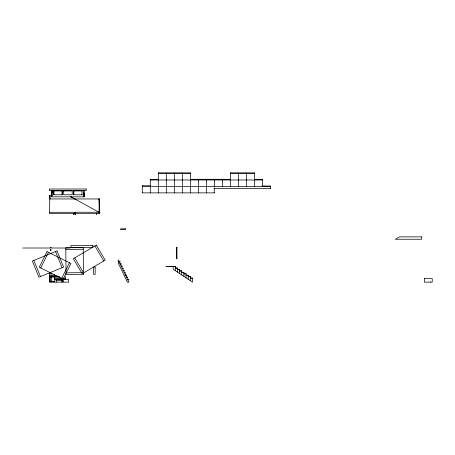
<?xml version="1.0" encoding="UTF-8"?>
<svg xmlns="http://www.w3.org/2000/svg" width="455" height="455" viewBox="0 0 455 455"><rect width="100%" height="100%" fill="white"/><g stroke="black" fill="none" stroke-linecap="round" stroke-linejoin="round"><path stroke-width="0.68" d="M49.931 198.954L49.931 195.218L49.39 212.695M52.302 190.656L52.302 195.997L51.677 195.997L51.677 192.346L52.302 192.346L52.302 190.531M99.588 212.303L99.588 213.378L49.367 213.378L49.367 212.297L74.66 212.297L75.223 214.743L75.223 212.252L99.099 212.252M84.243 196.822L84.243 193.034L83.572 193.034L83.572 196.822L83.572 190.56M96.375 213.128L96.505 214.487L96.505 213.128M99.099 213.327L99.099 198.954L99.099 200.035M261.978 186.021L270.429 186.021L270.429 188.444L214.231 188.444L214.231 188.04L214.231 192.874L142.296 192.874L142.296 185.754L150.304 185.754L150.304 186.425M150.304 192.874L150.304 179.304L158.312 179.304L158.312 179.981M158.312 192.874L158.312 172.86L190.344 172.86L190.344 173.531L158.312 173.531L158.312 172.86M166.32 192.874L166.32 172.86M174.328 192.874L174.328 172.86M182.336 192.874L182.336 172.86M190.344 192.874L190.344 172.86M198.352 192.874L198.352 179.304M206.337 192.874L206.365 179.304M214.373 186.425L214.373 179.304M222.381 186.425L222.381 179.304M230.389 186.425L230.389 172.86L254.413 172.86L254.413 173.531L230.389 173.531L230.389 172.86M238.397 186.425L238.397 172.86M246.405 186.425L246.405 172.86M254.413 186.425L254.413 172.86M254.413 179.981L254.413 179.304L262.421 179.304L262.421 186.425L262.421 185.754M61.664 278.38L69.444 262.74M74.296 213.378L73.733 214.743L73.733 213.332M40.705 267.938L48.475 252.326M83.242 249.249L65.787 249.42M66.032 272.829L83.487 272.659M83.498 274.302L66.043 274.473L65.787 247.776L83.225 247.611L83.498 274.302M50.454 247.52L51.057 247.463M50.516 247.548L51.011 247.548M50.568 249.909C52.08 250.58 49.35 249.937 51.028 249.886M50.459 249.966L51.023 249.994M82.207 190.941L73.687 190.941L73.687 194.78L82.207 194.78M49.857 198.954L99.144 198.954L99.588 213.378M22.75 248.009L69.621 248.009M119.733 263.781L121.263 263.781L121.263 264.287L120.359 264.287L121.178 265.993M120.797 265.993L122.327 265.993L122.327 266.499L121.422 266.499L122.247 268.211M175.317 267.972L177.587 268.075L175.317 268.177M121.86 268.211L123.396 268.211L123.396 268.717L122.492 268.717L123.311 270.424M177.467 269.411L179.736 269.514L177.467 269.616M122.93 270.424L124.46 270.424L124.46 270.935L123.555 270.935L124.374 272.642M179.617 270.85L181.892 270.952L179.617 271.055M181.767 272.283L184.042 272.391L181.767 272.494M123.993 272.642L125.523 272.642L125.523 273.148L124.619 273.148L125.444 274.86M183.917 273.722L186.192 273.825L183.917 273.927M54.162 274.843L54.475 274.843M125.057 274.86L126.587 274.86L126.587 275.366L125.057 275.366M186.072 275.161L188.342 275.264L186.072 275.366M50.966 275.229L54.412 275.229L54.412 281.321L50.966 281.321M49.367 276.168L57.813 276.168M49.367 276.441L59.224 276.441M188.222 276.6L190.491 276.703L188.222 276.805M50.96 277.078L59.85 277.078M126.126 277.072L127.656 277.072L127.656 277.584L126.752 277.584L127.571 279.29M190.372 278.033L192.641 278.136L190.372 278.238M54.458 278.238L65.304 278.238M54.458 279.165L65.304 279.142M54.156 279.524L68.671 279.524L68.671 282.14L49.367 282.14L49.385 273.108L50.977 273.108L50.977 282.14M56.21 280.655L61.903 280.655M50.562 281.27L53.974 281.27L53.974 282.14M430.51 281.946L430.817 281.946M98.775 211.905L99.941 212.451M98.815 212.189L70.661 196.657L74.944 199.023M103.763 260.971L94.89 245.939M74.739 257.854L83.612 272.886M40.45 276.572L33.841 260.436M119.051 261.562L118.226 259.851L118.226 263.036L127.411 282.14L128.941 282.14L127.815 279.797L128.719 279.797L128.719 279.29L127.19 279.29L127.19 279.797M120.114 263.781L119.295 262.069L120.2 262.069L120.2 261.562L118.67 261.562L118.67 262.069M125.682 275.366L126.507 277.072M74.66 212.297L75.223 213.662M55.499 251.547L62.113 267.694M270.429 186.021L270.429 186.425L142.296 186.425L142.296 185.754M270.429 188.04L270.429 188.444M262.421 179.304L262.421 179.981L150.304 179.981L150.304 179.304M230.389 179.981L230.389 179.304L190.344 179.304L190.344 179.981M214.231 192.471L214.231 192.874M192.522 278.238L192.522 282.14L173.167 269.206L173.167 266.744M190.372 276.805L190.372 280.707M188.222 275.366L188.222 279.268M186.072 273.927L186.072 277.829M183.917 272.494L183.917 276.395M181.767 271.055L181.767 274.957M179.617 269.616L179.617 273.518M177.467 268.177L177.467 272.079M175.317 266.744L175.317 270.645M142.296 192.203L142.296 192.874M99.144 198.954L99.144 200.035L99.025 198.954M84.243 190.56L84.3 196.822L51.523 196.822L51.523 190.685M82.002 190.941L82.002 194.78M73.824 190.941L73.824 194.78M65.304 276.248L65.304 279.774M63.7 190.941L63.723 194.78L72.226 194.78L72.197 190.941L53.718 190.941L53.718 194.78L62.238 194.78L62.238 190.941M63.33 278.42L63.33 281.713L62.557 281.713L62.557 278.403M62.102 190.941L62.102 194.78M61.903 279.524L61.903 282.14M56.21 279.524L56.21 282.14M53.917 190.941L53.917 194.78M51.733 276.441L51.733 277.078M51.677 190.531L51.677 196.822M50.96 276.441L50.96 281.713M49.931 195.218L49.931 196.293M49.584 275.229L49.584 281.321M421.762 236.862L421.762 239.245L395.315 239.245L399.632 236.862L421.762 236.862M424.344 278.648L424.344 282.14L432.25 282.14L432.25 278.648L424.344 278.648M175.437 266.641L165.984 266.539L175.437 266.658M50.596 250L50.778 250.313L50.624 249.937M47.007 251.598L39.238 267.21L63.137 279.097L70.912 263.468L47.002 251.598M96.312 245.12L73.329 258.69L82.201 273.717L105.179 260.135L96.312 245.12M57.017 250.921L32.322 261.056L38.931 277.192L63.632 267.074L57.017 250.921M86.194 189.013L49.367 189.013L49.367 190.634L86.194 190.634L86.194 189.013M125.506 228.837L120.569 228.837L120.569 229.61L125.506 229.61L125.506 228.837M92.911 245.484L70.934 245.484L70.934 247.395L92.9 247.395L92.9 245.484M176.967 247.27L176.659 247.27L176.659 258.793L176.967 258.793L176.967 247.27M95.163 267.011L93.571 267.011L93.571 274.297L95.163 274.297L95.163 267.011"/></g></svg>
